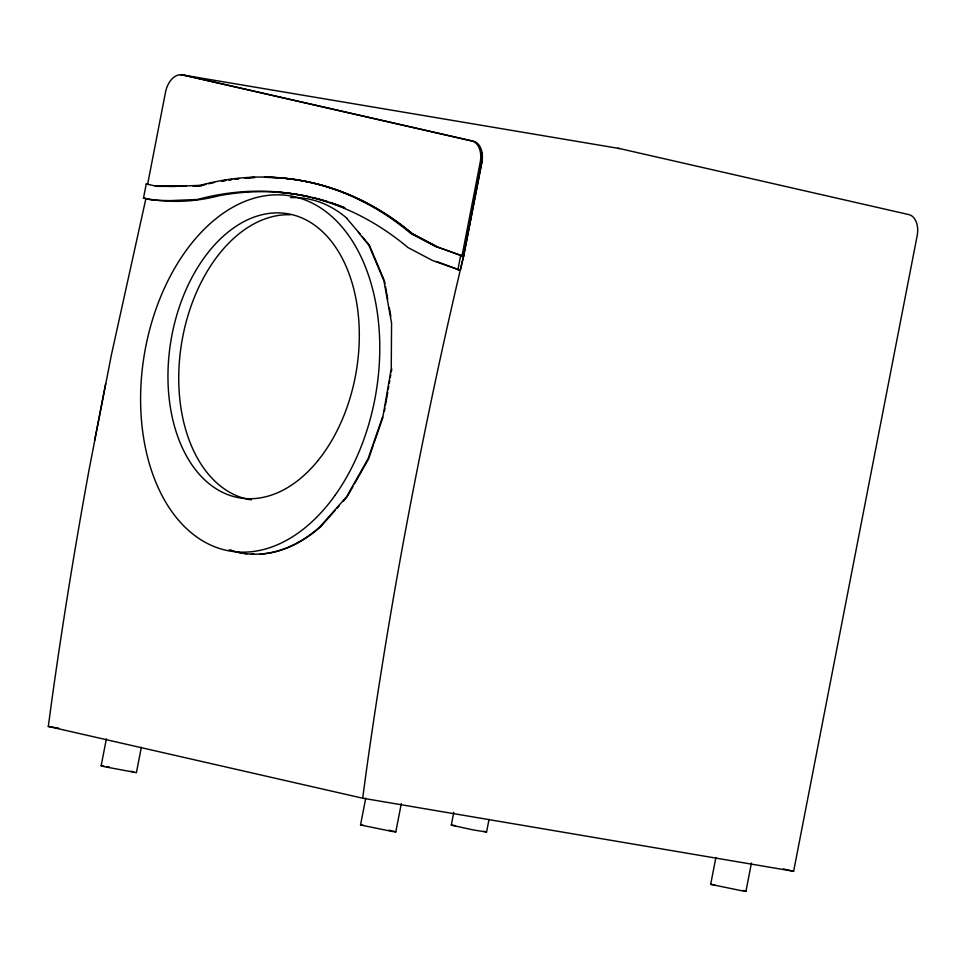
<?xml version="1.0" encoding="UTF-8"?>
<svg xmlns="http://www.w3.org/2000/svg" width="966" height="966" viewBox="0 0 966 966"><rect width="100%" height="100%" fill="white"/><g stroke="black" fill="none" stroke-linecap="round" stroke-linejoin="round"><path stroke-width="1.45" d="M182.369 74.986A20.721 13.5 -80.4 0 1 184.12 75.203L619.544 148.547L908.861 214.597A18.692 12.184 -80.4 0 1 917.181 235.644L793.629 871.284L362.685 798.206L48.3 726.444L52.188 697.693A4200.482 3183.284 -77.1 0 1 89.21 469.029L111.332 355.198L145.914 198.537C169.907 203.138 195.313 201.979 219.016 195.736A514.371 335.287 -80.4 0 1 310.895 197.173A514.371 335.274 -80.4 0 0 274.622 192.041M362.685 798.206L366.561 769.455A4200.482 3183.284 -77.1 0 1 403.595 540.791C421.261 445.483 441.088 350.561 463.571 256.256L481.768 162.3M155.333 186.064L172.733 186.474L200.143 185.351A514.371 335.287 -80.4 0 1 410.779 233.446L435.437 246.451L463.62 256.268L481.877 162.324L482.07 152.785M384.48 410.876L384.987 407.99M385.482 405.092L387.764 392.063M388.26 389.177L388.767 386.279M389.274 383.381L389.781 380.483M390.288 377.597L390.783 374.699M391.29 371.801L391.798 368.903M94.596 440.544L105.656 383.635M463.571 256.256L460.287 270.311L432.696 260.591L408.038 247.586A514.371 335.287 -80.4 0 0 197.39 199.491L169.992 200.614L152.592 200.204L143.487 198.127L146.24 183.987L147.858 184.264M147.629 184.228L165.5 92.265A20.721 13.5 -80.4 0 1 182.622 74.95L471.939 141A18.692 12.184 -80.4 0 1 480.259 162.046L462.002 255.99M141.362 747.225L136.411 772.679L103.76 766.569L101.152 765.76L106.369 738.893M457.872 269.9L460.613 255.761M401.301 803.615L395.806 831.895L391.677 831.388L360.535 824.964L365.752 798.109M489.038 819.325L486.562 832.052L473.147 829.915L451.291 825.133L453.766 812.406M751.439 862.988L745.945 891.268L741.816 890.761L710.674 884.349L715.903 857.482M373.444 444.734L368.589 458.922L354.474 483.857M373.914 443.358L383.019 417.191M347.784 495.655L352.988 486.478M335.202 510.302L320.615 526.784A180.087 117.26 -81.9 0 1 260.071 554.17M337.194 508.056L339.187 505.81M343.184 501.318L347.048 496.971M185.665 186.245L156.721 186.305M192.874 185.943L201.532 185.593A514.371 335.287 -80.4 0 1 205.83 184.47M185.895 186.281L156.951 186.341L146.24 183.987M194.552 185.931L201.761 185.629M101.152 765.76L103.905 766.098M451.291 825.133L455.421 825.64M360.535 824.964L363.288 825.314M710.674 884.349L714.804 884.856M143.487 198.127L145.914 198.537M48.3 726.444L58.697 728.207M106.598 766.497L109.255 766.968M131.026 771.254L133.803 771.87M389.02 830.168L391.798 830.772M184.12 75.203L473.557 141.265A18.668 12.172 -80.4 0 1 481.877 162.324M783.341 868.941L793.629 871.284M743.337 890.459L745.945 891.268M483.954 831.243L486.562 832.052M393.198 831.086L395.806 831.895M462.231 256.026L436.825 246.68L412.168 233.675A514.371 335.287 -80.4 0 0 264.491 177.273M436.644 261.532L460.287 270.311M437.055 246.728L412.397 233.712A514.371 335.287 -80.4 0 0 264.72 177.321M346.589 218.207L360.39 234.388M362.322 236.694L365.22 240.16M366.186 241.307L369.362 245.207L383.9 279.548M358.362 232.238L368.819 245.123L383.949 280.828L391.568 323.018L391.254 368.819L383.176 415.126L368.046 458.838L346.504 496.886L320.072 526.687A180.087 117.26 -81.9 0 1 229.22 549.751M389.262 307.695L390.807 316.099M384.492 280.925L384.987 283.75M385.482 286.576L387.704 299.279M290.573 197.632A180.123 117.405 -80.4 0 1 346.939 218.316M254.215 554.291A180.087 117.26 -81.9 0 1 251.281 554.182M246.885 553.808A180.087 117.26 -81.9 0 1 243.975 553.421M241.077 552.926A180.087 117.26 -81.9 0 1 238.191 552.31M233.941 551.188A180.087 117.26 -81.9 0 1 231.14 550.318M251.22 499.857A144.091 93.931 -80.4 0 1 180.763 348.762A144.091 93.931 -80.4 0 1 290.452 214.754M221.854 181.101A514.371 335.287 -80.4 0 1 226.153 180.364M229.027 179.917A514.371 335.287 -80.4 0 1 231.888 179.495M234.75 179.121A514.371 335.287 -80.4 0 1 239.049 178.613M244.772 178.082A514.371 335.287 -80.4 0 1 254.758 177.478M180.69 75.143A20.697 13.5 -80.4 0 1 184.24 75.227M208.704 183.769A514.371 335.287 -80.4 0 1 214.44 182.477M221.625 181.065A514.371 335.287 -80.4 0 1 225.923 180.328M228.797 179.869A514.371 335.287 -80.4 0 1 231.659 179.459M234.521 179.084A514.371 335.287 -80.4 0 1 238.819 178.577M244.543 178.034A514.371 335.287 -80.4 0 1 254.529 177.442M617.793 148.329A20.721 13.5 -80.4 0 1 619.544 148.547M328.597 202.003A514.371 335.274 -80.4 0 0 312.26 197.487A514.371 335.287 -80.4 0 1 328.609 202.003M344.645 207.787A514.371 335.274 -80.4 0 0 329.949 202.437A514.371 335.287 -80.4 0 1 344.657 207.787M335.299 494.978A180.123 117.405 -80.4 0 0 303.3 199.298A180.123 117.405 -80.4 0 0 142.038 426.211A180.123 117.405 -80.4 0 0 335.299 494.978M317.814 460.77A144.091 93.931 -80.4 0 0 304.87 219.318A144.091 93.931 -80.4 0 0 168.253 387.378A144.091 93.931 -80.4 0 0 317.814 460.77"/></g></svg>
